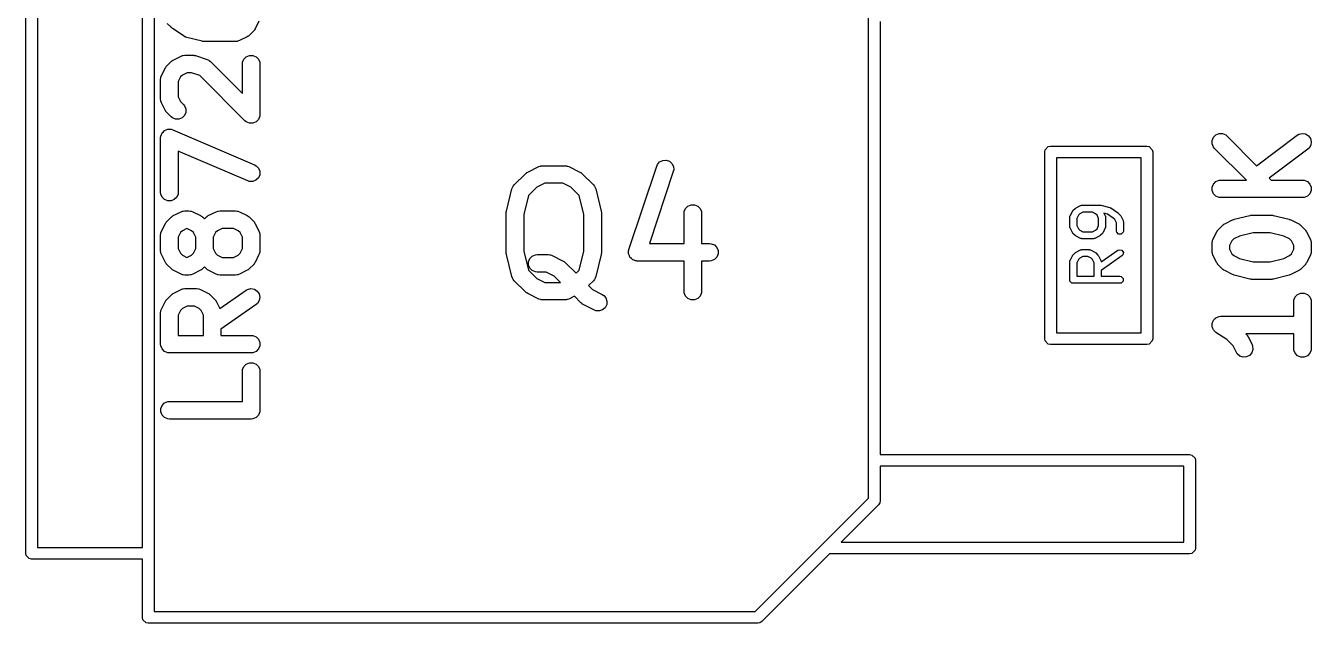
# Model space of a CAD drawing. Extents: x 0.5 to 3.33, y -7.81 to -5.91.
# Drawn here: x 1.0781 to 1.5117, y -7.19 to -6.9884 of the extents above; entities that cross this region are included whole.
import ezdxf

# ---------------------------------------------------------------- set-up
doc = ezdxf.new("R2010")
doc.units = 0
doc.header["$MEASUREMENT"] = 0
doc.layers.add('BLACK', color=7, linetype='CONTINUOUS')

msp = doc.modelspace()

# ---------------------------------------------------------------- linework, layer by layer
at = {"layer": 'BLACK', "linetype": 'CONTINUOUS'}
for p, q in [((1.12146, -6.93406), (1.12146, -7.18602)), ((1.3624, -7.14781), (1.3624, -6.93406)), ((1.07815, -7.16634), (1.07815, -6.95374)), ((1.08209, -6.95571), (1.08209, -7.16437)), ((1.11752, -7.16437), (1.11752, -6.95571)), ((1.12715, -6.98896), (1.12584, -6.98765)), ((1.15682, -6.98688), (1.1555, -6.98951)), ((1.36634, -6.98701), (1.36634, -7.13307)), ((1.12715, -6.98897), (1.12715, -6.98896)), ((1.12738, -6.98915), (1.12715, -6.98897)), ((1.12715, -6.98897), (1.12715, -6.98897)), ((1.1276, -6.98933), (1.12738, -6.98915)), ((1.13154, -6.99196), (1.1276, -6.98933)), ((1.1276, -6.98933), (1.1276, -6.98933)), ((1.1276, -6.98933), (1.1276, -6.98933)), ((1.13186, -6.99213), (1.13154, -6.99196)), ((1.13192, -6.99217), (1.13186, -6.99213)), ((1.13199, -6.9922), (1.13192, -6.99217)), ((1.13205, -6.99223), (1.13199, -6.9922)), ((1.13212, -6.99224), (1.13205, -6.99223)), ((1.13246, -6.99237), (1.13212, -6.99224)), ((1.13771, -6.99368), (1.13246, -6.99237)), ((1.15287, -6.99214), (1.15025, -6.99345)), ((1.15312, -6.99199), (1.15287, -6.99214)), ((1.15319, -6.99196), (1.15312, -6.99199)), ((1.15327, -6.99189), (1.15319, -6.99196)), ((1.15336, -6.99183), (1.15327, -6.99189)), ((1.15341, -6.99178), (1.15336, -6.99183)), ((1.15364, -6.99159), (1.15341, -6.99178)), ((1.15495, -6.99028), (1.15364, -6.99159)), ((1.15514, -6.99005), (1.15495, -6.99028)), ((1.15519, -6.99), (1.15514, -6.99005)), ((1.15525, -6.98991), (1.15519, -6.99)), ((1.15532, -6.98983), (1.15525, -6.98991)), ((1.15535, -6.98976), (1.15532, -6.98983)), ((1.1555, -6.98951), (1.15535, -6.98976)), ((1.13781, -6.99369), (1.13771, -6.99368)), ((1.13785, -6.99371), (1.13781, -6.99369)), ((1.13807, -6.99373), (1.13785, -6.99371)), ((1.13828, -6.99376), (1.13807, -6.99373)), ((1.13833, -6.99376), (1.13828, -6.99376)), ((1.13843, -6.99377), (1.13833, -6.99376)), ((1.14893, -6.99377), (1.13843, -6.99377)), ((1.1495, -6.99371), (1.14893, -6.99377)), ((1.1496, -6.99367), (1.1495, -6.99371)), ((1.14971, -6.99366), (1.1496, -6.99367)), ((1.15025, -6.99345), (1.14971, -6.99366)), ((1.12584, -7.00185), (1.12715, -7.00054)), ((1.12715, -7.00054), (1.12738, -7.00035)), ((1.12738, -7.00035), (1.12743, -7.00029)), ((1.12743, -7.00029), (1.12752, -7.00024)), ((1.12752, -7.00024), (1.1276, -7.00017)), ((1.1276, -7.00017), (1.12767, -7.00014)), ((1.12767, -7.00014), (1.12792, -6.99998)), ((1.12792, -6.99998), (1.13054, -6.99867)), ((1.13054, -6.99867), (1.13108, -6.99846)), ((1.13108, -6.99846), (1.13119, -6.99846)), ((1.13119, -6.99846), (1.13129, -6.99842)), ((1.13129, -6.99842), (1.13186, -6.99836)), ((1.13186, -6.99836), (1.13449, -6.99836)), ((1.13449, -6.99836), (1.13478, -6.99839)), ((1.13478, -6.99839), (1.13486, -6.99838)), ((1.13486, -6.99838), (1.13496, -6.99841)), ((1.13496, -6.99841), (1.13507, -6.99842)), ((1.13507, -6.99842), (1.13514, -6.99845)), ((1.13514, -6.99845), (1.13542, -6.99851)), ((1.13542, -6.99851), (1.13936, -6.99982)), ((1.13936, -6.99982), (1.13989, -7.00006)), ((1.13989, -7.00006), (1.13997, -7.00013)), ((1.13997, -7.00013), (1.14007, -7.00017)), ((1.14007, -7.00017), (1.14051, -7.00054)), ((1.14051, -7.00054), (1.15122, -7.01124)), ((1.15122, -7.00131), (1.15128, -7.00074)), ((1.15122, -7.01124), (1.15122, -7.00131)), ((1.15128, -7.00074), (1.15172, -6.99967)), ((1.15172, -6.99967), (1.15253, -6.99886)), ((1.15253, -6.99886), (1.1536, -6.99842)), ((1.1536, -6.99842), (1.15475, -6.99842)), ((1.15475, -6.99842), (1.15582, -6.99886)), ((1.15582, -6.99886), (1.15663, -6.99967)), ((1.15663, -6.99967), (1.15707, -7.00074)), ((1.15707, -7.00074), (1.15713, -7.00131)), ((1.15713, -7.00131), (1.15713, -7.01837)), ((1.12366, -7.00656), (1.12372, -7.00599)), ((1.12372, -7.00599), (1.12376, -7.00589)), ((1.12376, -7.00589), (1.12377, -7.00578)), ((1.12377, -7.00578), (1.12397, -7.00524)), ((1.12397, -7.00524), (1.12529, -7.00262)), ((1.12529, -7.00262), (1.12544, -7.00237)), ((1.12544, -7.00237), (1.12547, -7.0023)), ((1.12547, -7.0023), (1.12554, -7.00222)), ((1.12554, -7.00222), (1.1256, -7.00213)), ((1.1256, -7.00213), (1.12565, -7.00208)), ((1.12565, -7.00208), (1.12584, -7.00185)), ((1.13035, -7.00569), (1.12957, -7.00726)), ((1.13099, -7.00505), (1.13035, -7.00569)), ((1.13256, -7.00427), (1.13099, -7.00505)), ((1.13401, -7.00427), (1.13256, -7.00427)), ((1.13683, -7.00521), (1.13401, -7.00427)), ((1.15209, -7.02046), (1.13683, -7.00521)), ((1.12366, -7.01312), (1.12366, -7.00656)), ((1.12957, -7.00726), (1.12957, -7.01243)), ((1.12372, -7.0137), (1.12366, -7.01312)), ((1.12376, -7.0138), (1.12372, -7.0137)), ((1.12377, -7.0139), (1.12376, -7.0138)), ((1.12397, -7.01444), (1.12377, -7.0139)), ((1.12529, -7.01707), (1.12397, -7.01444)), ((1.12957, -7.01243), (1.13035, -7.014)), ((1.13035, -7.014), (1.13133, -7.01497)), ((1.12544, -7.01732), (1.12529, -7.01707)), ((1.12547, -7.01739), (1.12544, -7.01732)), ((1.12554, -7.01747), (1.12547, -7.01739)), ((1.1256, -7.01756), (1.12554, -7.01747)), ((1.12565, -7.01761), (1.1256, -7.01756)), ((1.12584, -7.01784), (1.12565, -7.01761)), ((1.12715, -7.01915), (1.12584, -7.01784)), ((1.1317, -7.0187), (1.13088, -7.01952)), ((1.13133, -7.01497), (1.1317, -7.01542)), ((1.1317, -7.01542), (1.13214, -7.01648)), ((1.13214, -7.01764), (1.1317, -7.0187)), ((1.13214, -7.01648), (1.13214, -7.01764)), ((1.15707, -7.01895), (1.15663, -7.02001)), ((1.15713, -7.01837), (1.15707, -7.01895)), ((1.12552, -7.02356), (1.12604, -7.02335)), ((1.12604, -7.02335), (1.12606, -7.02335)), ((1.12606, -7.02335), (1.12607, -7.02334)), ((1.12607, -7.02334), (1.12663, -7.02335)), ((1.12663, -7.02335), (1.12719, -7.02335)), ((1.1276, -7.01952), (1.12715, -7.01915)), ((1.12719, -7.02335), (1.12721, -7.02336)), ((1.12721, -7.02336), (1.12723, -7.02336)), ((1.12723, -7.02336), (1.12778, -7.02353)), ((1.12866, -7.01996), (1.1276, -7.01952)), ((1.12982, -7.01996), (1.12866, -7.01996)), ((1.13088, -7.01952), (1.12982, -7.01996)), ((1.15253, -7.02083), (1.15209, -7.02046)), ((1.1536, -7.02127), (1.15253, -7.02083)), ((1.15475, -7.02127), (1.1536, -7.02127)), ((1.15582, -7.02083), (1.15475, -7.02127)), ((1.15663, -7.02001), (1.15582, -7.02083)), ((1.12366, -7.02625), (1.12372, -7.02567)), ((1.12366, -7.04462), (1.12366, -7.02625)), ((1.12372, -7.02567), (1.12373, -7.02565)), ((1.12373, -7.02564), (1.12395, -7.02512)), ((1.12373, -7.02565), (1.12373, -7.02564)), ((1.12395, -7.02512), (1.12416, -7.02461)), ((1.12416, -7.02461), (1.12417, -7.02459)), ((1.12417, -7.02459), (1.12418, -7.02458)), ((1.12418, -7.02458), (1.12458, -7.02419)), ((1.12458, -7.02419), (1.12498, -7.02379)), ((1.12498, -7.02379), (1.12499, -7.02378)), ((1.12499, -7.02378), (1.12501, -7.02377)), ((1.12501, -7.02377), (1.12552, -7.02356)), ((1.12778, -7.02353), (1.15534, -7.03534)), ((1.47829, -7.02713), (1.47873, -7.02606)), ((1.47829, -7.02828), (1.47829, -7.02713)), ((1.47873, -7.02606), (1.47954, -7.02525)), ((1.47954, -7.02525), (1.48061, -7.02481)), ((1.48061, -7.02481), (1.48176, -7.02481)), ((1.48176, -7.02481), (1.48282, -7.02525)), ((1.48282, -7.02525), (1.48327, -7.02562)), ((1.48327, -7.02562), (1.49327, -7.03562)), ((1.49327, -7.03562), (1.50697, -7.02534)), ((1.50697, -7.02534), (1.50746, -7.02504)), ((1.50746, -7.02504), (1.50858, -7.02475)), ((1.50858, -7.02475), (1.50972, -7.02492)), ((1.50972, -7.02492), (1.51071, -7.0255)), ((1.51071, -7.0255), (1.5114, -7.02643)), ((1.5114, -7.02643), (1.51169, -7.02754)), ((1.51169, -7.02754), (1.51153, -7.02868)), ((1.15301, -7.04077), (1.12957, -7.03072)), ((1.12957, -7.03072), (1.12957, -7.04462)), ((1.42179, -7.03098), (1.42194, -7.03023)), ((1.42179, -7.09398), (1.42179, -7.03098)), ((1.42194, -7.03023), (1.42301, -7.02917)), ((1.42301, -7.02917), (1.42376, -7.02902)), ((1.42376, -7.02902), (1.45624, -7.02902)), ((1.45624, -7.02902), (1.45699, -7.02917)), ((1.45699, -7.02917), (1.45806, -7.03023)), ((1.45806, -7.03023), (1.45821, -7.03098)), ((1.45821, -7.03098), (1.45821, -7.09398)), ((1.47873, -7.02934), (1.47829, -7.02828)), ((1.47909, -7.02979), (1.47873, -7.02934)), ((1.4898, -7.0405), (1.47909, -7.02979)), ((1.51051, -7.03007), (1.49749, -7.03983)), ((1.51094, -7.02967), (1.51051, -7.03007)), ((1.51153, -7.02868), (1.51094, -7.02967)), ((1.15534, -7.03534), (1.15584, -7.03562)), ((1.15584, -7.03562), (1.15665, -7.03645)), ((1.24743, -7.03781), (1.25118, -7.03593)), ((1.25118, -7.03593), (1.25172, -7.03573)), ((1.25172, -7.03573), (1.25183, -7.03572)), ((1.25183, -7.03572), (1.25193, -7.03568)), ((1.25193, -7.03568), (1.2525, -7.03562)), ((1.2525, -7.03562), (1.26, -7.03562)), ((1.26, -7.03562), (1.26058, -7.03568)), ((1.26058, -7.03568), (1.26068, -7.03572)), ((1.26068, -7.03572), (1.26078, -7.03573)), ((1.26078, -7.03573), (1.26132, -7.03593)), ((1.26132, -7.03593), (1.26507, -7.03781)), ((1.28157, -7.06389), (1.29095, -7.03577)), ((1.29095, -7.03577), (1.29118, -7.03524)), ((1.29118, -7.03524), (1.29194, -7.03437)), ((1.29194, -7.03437), (1.29297, -7.03385)), ((1.29297, -7.03385), (1.29412, -7.03377)), ((1.29412, -7.03377), (1.29521, -7.03414)), ((1.29521, -7.03414), (1.29608, -7.03489)), ((1.29608, -7.03489), (1.2966, -7.03592)), ((1.2966, -7.03592), (1.29668, -7.03707)), ((1.42573, -7.03295), (1.42573, -7.09201)), ((1.45427, -7.03295), (1.42573, -7.03295)), ((1.45427, -7.09201), (1.45427, -7.03295)), ((1.15578, -7.04053), (1.15472, -7.04096)), ((1.15661, -7.03973), (1.15578, -7.04053)), ((1.15706, -7.03867), (1.15661, -7.03973)), ((1.15665, -7.03645), (1.15708, -7.03752)), ((1.15708, -7.03752), (1.15706, -7.03867)), ((1.24292, -7.04211), (1.24667, -7.03836)), ((1.24667, -7.03836), (1.24689, -7.03818)), ((1.24689, -7.03818), (1.24694, -7.03812)), ((1.24694, -7.03812), (1.24703, -7.03806)), ((1.24703, -7.03806), (1.24711, -7.038)), ((1.24711, -7.038), (1.24718, -7.03797)), ((1.24718, -7.03797), (1.24743, -7.03781)), ((1.26507, -7.03781), (1.26532, -7.03797)), ((1.26532, -7.03797), (1.26539, -7.038)), ((1.26539, -7.038), (1.26547, -7.03806)), ((1.26547, -7.03806), (1.26556, -7.03812)), ((1.26556, -7.03812), (1.26561, -7.03818)), ((1.26561, -7.03818), (1.26584, -7.03836)), ((1.26584, -7.03836), (1.26959, -7.04211)), ((1.29655, -7.03763), (1.28847, -7.06187)), ((1.29668, -7.03707), (1.29655, -7.03763)), ((1.47954, -7.041), (1.48061, -7.04056)), ((1.48061, -7.04056), (1.48118, -7.0405)), ((1.48118, -7.0405), (1.4898, -7.0405)), ((1.49749, -7.03983), (1.49815, -7.0405)), ((1.49815, -7.0405), (1.50874, -7.0405)), ((1.50874, -7.0405), (1.50932, -7.04056)), ((1.50932, -7.04056), (1.51038, -7.041)), ((1.12372, -7.0452), (1.12366, -7.04462)), ((1.12957, -7.04462), (1.12951, -7.0452)), ((1.15356, -7.04095), (1.15301, -7.04077)), ((1.15472, -7.04096), (1.15356, -7.04095)), ((1.24026, -7.05098), (1.24214, -7.04348)), ((1.24214, -7.04348), (1.24233, -7.04294)), ((1.24233, -7.04294), (1.24246, -7.04276)), ((1.24246, -7.04276), (1.24255, -7.04256)), ((1.24255, -7.04256), (1.24292, -7.04211)), ((1.2505, -7.04288), (1.24767, -7.04571)), ((1.2532, -7.04153), (1.2505, -7.04288)), ((1.2593, -7.04153), (1.2532, -7.04153)), ((1.262, -7.04288), (1.2593, -7.04153)), ((1.26483, -7.04571), (1.262, -7.04288)), ((1.26959, -7.04211), (1.26996, -7.04256)), ((1.26996, -7.04256), (1.27004, -7.04276)), ((1.27004, -7.04276), (1.27017, -7.04294)), ((1.27017, -7.04294), (1.27037, -7.04348)), ((1.27037, -7.04348), (1.27224, -7.05098)), ((1.47829, -7.04288), (1.47873, -7.04181)), ((1.47829, -7.04403), (1.47829, -7.04288)), ((1.47873, -7.04509), (1.47829, -7.04403)), ((1.47873, -7.04181), (1.47954, -7.041)), ((1.47954, -7.04591), (1.47873, -7.04509)), ((1.51038, -7.041), (1.5112, -7.04181)), ((1.5112, -7.04509), (1.51038, -7.04591)), ((1.5112, -7.04181), (1.51164, -7.04288)), ((1.51164, -7.04403), (1.5112, -7.04509)), ((1.51164, -7.04288), (1.51164, -7.04403)), ((1.12416, -7.04626), (1.12372, -7.0452)), ((1.12498, -7.04707), (1.12416, -7.04626)), ((1.12604, -7.04752), (1.12498, -7.04707)), ((1.12719, -7.04752), (1.12604, -7.04752)), ((1.12826, -7.04707), (1.12719, -7.04752)), ((1.12907, -7.04626), (1.12826, -7.04707)), ((1.12951, -7.0452), (1.12907, -7.04626)), ((1.24767, -7.04571), (1.24608, -7.05206)), ((1.26642, -7.05206), (1.26483, -7.04571)), ((1.30067, -7.05006), (1.30148, -7.04924)), ((1.30148, -7.04924), (1.30255, -7.0488)), ((1.30255, -7.0488), (1.3037, -7.0488)), ((1.3037, -7.0488), (1.30476, -7.04924)), ((1.30476, -7.04924), (1.30558, -7.05006)), ((1.43239, -7.0498), (1.43389, -7.04905)), ((1.43389, -7.04905), (1.43394, -7.04903)), ((1.43394, -7.04903), (1.43396, -7.04902)), ((1.43396, -7.04902), (1.43415, -7.04898)), ((1.43415, -7.04898), (1.43433, -7.04893)), ((1.43433, -7.04893), (1.43436, -7.04894)), ((1.43436, -7.04894), (1.43441, -7.04893)), ((1.43441, -7.04893), (1.44041, -7.04893)), ((1.44041, -7.04893), (1.44056, -7.04895)), ((1.44056, -7.04895), (1.4407, -7.04896)), ((1.4407, -7.04896), (1.4437, -7.04971)), ((1.48061, -7.04635), (1.47954, -7.04591)), ((1.48118, -7.0464), (1.48061, -7.04635)), ((1.50874, -7.0464), (1.48118, -7.0464)), ((1.50932, -7.04635), (1.50874, -7.0464)), ((1.51038, -7.04591), (1.50932, -7.04635)), ((1.12584, -7.05434), (1.12715, -7.05303)), ((1.12715, -7.05303), (1.12738, -7.05284)), ((1.12738, -7.05284), (1.12743, -7.05279)), ((1.12743, -7.05279), (1.12752, -7.05273)), ((1.12752, -7.05273), (1.1276, -7.05266)), ((1.1276, -7.05266), (1.12767, -7.05263)), ((1.12767, -7.05263), (1.12792, -7.05248)), ((1.12792, -7.05248), (1.13054, -7.05116)), ((1.13054, -7.05116), (1.13108, -7.05096)), ((1.13108, -7.05096), (1.13119, -7.05095)), ((1.13119, -7.05095), (1.13129, -7.05091)), ((1.13129, -7.05091), (1.13186, -7.05085)), ((1.13186, -7.05085), (1.13318, -7.05085)), ((1.13318, -7.05085), (1.13375, -7.05091)), ((1.13375, -7.05091), (1.13385, -7.05095)), ((1.13385, -7.05095), (1.13396, -7.05096)), ((1.13396, -7.05096), (1.1345, -7.05116)), ((1.1345, -7.05116), (1.13712, -7.05248)), ((1.13712, -7.05248), (1.13737, -7.05263)), ((1.13737, -7.05263), (1.13744, -7.05266)), ((1.13744, -7.05266), (1.13752, -7.05273)), ((1.13752, -7.05273), (1.13761, -7.05279)), ((1.13761, -7.05279), (1.13766, -7.05284)), ((1.13766, -7.05284), (1.13789, -7.05303)), ((1.13789, -7.05303), (1.13843, -7.05357)), ((1.13843, -7.05357), (1.13896, -7.05303)), ((1.13896, -7.05303), (1.13919, -7.05284)), ((1.13919, -7.05284), (1.13924, -7.05279)), ((1.13924, -7.05279), (1.13933, -7.05273)), ((1.13933, -7.05273), (1.13941, -7.05266)), ((1.13941, -7.05266), (1.13948, -7.05263)), ((1.13948, -7.05263), (1.13973, -7.05248)), ((1.13973, -7.05248), (1.14236, -7.05116)), ((1.14236, -7.05116), (1.1429, -7.05096)), ((1.1429, -7.05096), (1.143, -7.05095)), ((1.143, -7.05095), (1.1431, -7.05091)), ((1.1431, -7.05091), (1.14368, -7.05085)), ((1.14368, -7.05085), (1.14893, -7.05085)), ((1.14893, -7.05085), (1.1495, -7.05091)), ((1.1495, -7.05091), (1.1496, -7.05095)), ((1.1496, -7.05095), (1.14971, -7.05096)), ((1.14971, -7.05096), (1.15025, -7.05116)), ((1.15025, -7.05116), (1.15287, -7.05248)), ((1.15287, -7.05248), (1.15312, -7.05263)), ((1.15312, -7.05263), (1.15319, -7.05266)), ((1.15319, -7.05266), (1.15327, -7.05273)), ((1.15327, -7.05273), (1.15336, -7.05279)), ((1.15336, -7.05279), (1.15341, -7.05284)), ((1.15341, -7.05284), (1.15364, -7.05303)), ((1.15364, -7.05303), (1.15495, -7.05434)), ((1.24018, -7.05156), (1.24021, -7.05134)), ((1.24019, -7.0516), (1.24018, -7.05156)), ((1.24018, -7.0517), (1.24019, -7.0516)), ((1.24018, -7.06482), (1.24018, -7.0517)), ((1.24021, -7.05134), (1.24023, -7.05112)), ((1.24023, -7.05112), (1.24025, -7.05108)), ((1.24025, -7.05108), (1.24026, -7.05098)), ((1.24608, -7.05206), (1.24608, -7.06446)), ((1.26642, -7.06446), (1.26642, -7.05206)), ((1.27224, -7.05098), (1.27226, -7.05108)), ((1.27226, -7.05108), (1.27227, -7.05112)), ((1.27227, -7.05112), (1.27229, -7.05134)), ((1.27229, -7.05134), (1.27232, -7.05156)), ((1.27232, -7.05156), (1.27232, -7.0516)), ((1.27232, -7.0516), (1.27233, -7.0517)), ((1.27233, -7.0517), (1.27233, -7.06482)), ((1.30017, -7.0517), (1.30023, -7.05112)), ((1.30017, -7.06187), (1.30017, -7.0517)), ((1.30023, -7.05112), (1.30067, -7.05006)), ((1.30558, -7.05006), (1.30602, -7.05112)), ((1.30602, -7.05112), (1.30607, -7.0517)), ((1.30607, -7.0517), (1.30607, -7.06187)), ((1.43023, -7.05311), (1.43024, -7.05305)), ((1.43023, -7.05611), (1.43023, -7.05311)), ((1.43024, -7.05302), (1.43029, -7.05284)), ((1.43024, -7.05305), (1.43024, -7.05302)), ((1.43029, -7.05284), (1.43032, -7.05265)), ((1.43032, -7.05265), (1.43034, -7.05264)), ((1.43034, -7.05264), (1.43036, -7.05258)), ((1.43036, -7.05258), (1.43111, -7.05108)), ((1.43111, -7.05108), (1.43122, -7.05093)), ((1.43122, -7.05093), (1.43133, -7.05077)), ((1.43133, -7.05077), (1.43208, -7.05002)), ((1.43208, -7.05002), (1.43224, -7.04992)), ((1.43224, -7.04992), (1.43239, -7.0498)), ((1.43314, -7.05231), (1.4326, -7.05339)), ((1.4326, -7.05339), (1.4326, -7.05583)), ((1.43361, -7.05183), (1.43314, -7.05231)), ((1.43469, -7.05129), (1.43361, -7.05183)), ((1.43788, -7.05129), (1.43469, -7.05129)), ((1.43896, -7.05183), (1.43788, -7.05129)), ((1.43944, -7.05231), (1.43896, -7.05183)), ((1.43998, -7.05339), (1.43944, -7.05231)), ((1.43998, -7.05583), (1.43998, -7.05339)), ((1.44293, -7.05195), (1.44176, -7.05166)), ((1.44176, -7.05166), (1.44222, -7.05258)), ((1.44222, -7.05258), (1.44224, -7.05264)), ((1.44224, -7.05264), (1.44225, -7.05265)), ((1.44225, -7.05265), (1.44229, -7.05284)), ((1.44229, -7.05284), (1.44234, -7.05302)), ((1.44234, -7.05302), (1.44233, -7.05305)), ((1.44233, -7.05305), (1.44234, -7.05311)), ((1.44234, -7.05311), (1.44234, -7.05611)), ((1.44491, -7.05327), (1.44293, -7.05195)), ((1.4437, -7.04971), (1.44388, -7.0498)), ((1.44388, -7.0498), (1.44407, -7.04987)), ((1.44407, -7.04987), (1.44632, -7.05137)), ((1.44544, -7.05381), (1.44491, -7.05327)), ((1.44632, -7.05137), (1.4464, -7.05146)), ((1.4464, -7.05146), (1.4465, -7.05152)), ((1.4465, -7.05152), (1.44725, -7.05227)), ((1.44725, -7.05227), (1.44735, -7.05243)), ((1.44735, -7.05243), (1.44747, -7.05258)), ((1.44747, -7.05258), (1.44822, -7.05408)), ((1.48541, -7.05382), (1.48565, -7.05373)), ((1.48565, -7.05373), (1.48567, -7.05373)), ((1.48567, -7.05373), (1.48572, -7.05371)), ((1.48572, -7.05371), (1.49096, -7.0524)), ((1.49096, -7.0524), (1.49106, -7.05238)), ((1.49106, -7.05238), (1.49111, -7.05237)), ((1.49111, -7.05237), (1.49132, -7.05235)), ((1.49132, -7.05235), (1.49154, -7.05231)), ((1.49154, -7.05231), (1.49158, -7.05232)), ((1.49158, -7.05232), (1.49168, -7.05231)), ((1.49168, -7.05231), (1.49824, -7.05231)), ((1.49824, -7.05231), (1.49834, -7.05232)), ((1.49834, -7.05232), (1.49839, -7.05231)), ((1.49839, -7.05231), (1.4986, -7.05235)), ((1.4986, -7.05235), (1.49882, -7.05237)), ((1.49882, -7.05237), (1.49886, -7.05238)), ((1.49886, -7.05238), (1.49896, -7.0524)), ((1.49896, -7.0524), (1.50421, -7.05371)), ((1.50421, -7.05371), (1.50425, -7.05373)), ((1.50425, -7.05373), (1.50427, -7.05373)), ((1.50427, -7.05373), (1.50451, -7.05382)), ((1.12377, -7.05828), (1.12397, -7.05773)), ((1.12397, -7.05773), (1.12529, -7.05511)), ((1.12529, -7.05511), (1.12544, -7.05486)), ((1.12544, -7.05486), (1.12547, -7.05479)), ((1.12547, -7.05479), (1.12554, -7.05471)), ((1.12554, -7.05471), (1.1256, -7.05462)), ((1.1256, -7.05462), (1.12565, -7.05457)), ((1.12565, -7.05457), (1.12584, -7.05434)), ((1.13099, -7.05754), (1.13035, -7.05818)), ((1.13252, -7.05678), (1.13099, -7.05754)), ((1.13405, -7.05754), (1.13252, -7.05678)), ((1.13469, -7.05818), (1.13405, -7.05754)), ((1.1428, -7.05754), (1.14217, -7.05818)), ((1.14437, -7.05676), (1.1428, -7.05754)), ((1.14823, -7.05676), (1.14437, -7.05676)), ((1.1498, -7.05754), (1.14823, -7.05676)), ((1.15044, -7.05818), (1.1498, -7.05754)), ((1.15495, -7.05434), (1.15514, -7.05457)), ((1.15514, -7.05457), (1.15519, -7.05462)), ((1.15519, -7.05462), (1.15525, -7.05471)), ((1.15525, -7.05471), (1.15532, -7.05479)), ((1.15532, -7.05479), (1.15535, -7.05486)), ((1.15535, -7.05486), (1.1555, -7.05511)), ((1.1555, -7.05511), (1.15682, -7.05773)), ((1.15682, -7.05773), (1.15702, -7.05828)), ((1.43024, -7.05616), (1.43023, -7.05611)), ((1.43024, -7.05619), (1.43024, -7.05616)), ((1.43029, -7.05637), (1.43024, -7.05619)), ((1.43032, -7.05656), (1.43029, -7.05637)), ((1.43034, -7.05658), (1.43032, -7.05656)), ((1.43036, -7.05663), (1.43034, -7.05658)), ((1.43111, -7.05813), (1.43036, -7.05663)), ((1.4326, -7.05583), (1.43314, -7.05691)), ((1.43314, -7.05691), (1.43361, -7.05739)), ((1.43361, -7.05739), (1.43469, -7.05792)), ((1.43469, -7.05792), (1.43788, -7.05792)), ((1.43788, -7.05792), (1.43896, -7.05739)), ((1.43896, -7.05739), (1.43944, -7.05691)), ((1.43944, -7.05691), (1.43998, -7.05583)), ((1.44222, -7.05663), (1.44147, -7.05813)), ((1.44224, -7.05658), (1.44222, -7.05663)), ((1.44225, -7.05656), (1.44224, -7.05658)), ((1.44229, -7.05637), (1.44225, -7.05656)), ((1.44234, -7.05619), (1.44229, -7.05637)), ((1.44234, -7.05611), (1.44233, -7.05616)), ((1.44233, -7.05616), (1.44234, -7.05619)), ((1.44598, -7.05489), (1.44544, -7.05381)), ((1.44598, -7.05761), (1.44598, -7.05489)), ((1.44607, -7.05806), (1.44598, -7.05761)), ((1.44671, -7.0587), (1.44607, -7.05806)), ((1.44825, -7.05806), (1.44761, -7.0587)), ((1.44822, -7.05408), (1.44823, -7.05414)), ((1.44823, -7.05414), (1.44825, -7.05415)), ((1.44825, -7.05415), (1.44829, -7.05434)), ((1.44834, -7.05761), (1.44825, -7.05806)), ((1.44829, -7.05434), (1.44834, -7.05452)), ((1.44834, -7.05452), (1.44833, -7.05455)), ((1.44833, -7.05455), (1.44834, -7.05461)), ((1.44834, -7.05461), (1.44834, -7.05761)), ((1.47854, -7.0605), (1.47985, -7.05788)), ((1.47985, -7.05788), (1.48001, -7.05763)), ((1.48001, -7.05763), (1.48004, -7.05756)), ((1.48004, -7.05756), (1.48011, -7.05748)), ((1.48011, -7.05748), (1.48016, -7.05739)), ((1.48016, -7.05739), (1.48022, -7.05734)), ((1.48022, -7.05734), (1.48041, -7.05711)), ((1.48041, -7.05711), (1.48172, -7.0558)), ((1.48172, -7.0558), (1.48195, -7.05561)), ((1.48195, -7.05561), (1.482, -7.05555)), ((1.482, -7.05555), (1.48209, -7.0555)), ((1.48209, -7.0555), (1.48217, -7.05543)), ((1.48217, -7.05543), (1.48224, -7.0554)), ((1.48224, -7.0554), (1.48249, -7.05525)), ((1.48249, -7.05525), (1.48511, -7.05393)), ((1.48511, -7.05393), (1.48515, -7.05392)), ((1.48515, -7.05392), (1.48517, -7.0539)), ((1.48517, -7.0539), (1.48541, -7.05382)), ((1.50451, -7.05382), (1.50475, -7.0539)), ((1.50475, -7.0539), (1.50477, -7.05392)), ((1.50477, -7.05392), (1.50481, -7.05393)), ((1.50481, -7.05393), (1.50744, -7.05525)), ((1.50744, -7.05525), (1.50769, -7.0554)), ((1.50769, -7.0554), (1.50776, -7.05543)), ((1.50776, -7.05543), (1.50784, -7.0555)), ((1.50784, -7.0555), (1.50793, -7.05555)), ((1.50793, -7.05555), (1.50798, -7.05561)), ((1.50798, -7.05561), (1.5082, -7.0558)), ((1.5082, -7.0558), (1.50952, -7.05711)), ((1.50952, -7.05711), (1.5097, -7.05734)), ((1.5097, -7.05734), (1.50976, -7.05739)), ((1.50976, -7.05739), (1.50982, -7.05748)), ((1.50982, -7.05748), (1.50988, -7.05756)), ((1.50988, -7.05756), (1.50991, -7.05763)), ((1.50991, -7.05763), (1.51007, -7.05788)), ((1.51007, -7.05788), (1.51138, -7.0605)), ((1.12366, -7.05906), (1.12372, -7.05848)), ((1.12366, -7.0643), (1.12366, -7.05906)), ((1.12372, -7.05848), (1.12376, -7.05838)), ((1.12376, -7.05838), (1.12377, -7.05828)), ((1.13035, -7.05818), (1.12957, -7.05975)), ((1.12957, -7.05975), (1.12957, -7.06361)), ((1.13547, -7.05975), (1.13469, -7.05818)), ((1.13547, -7.06361), (1.13547, -7.05975)), ((1.14217, -7.05818), (1.14138, -7.05975)), ((1.14138, -7.05975), (1.14138, -7.06361)), ((1.15122, -7.05975), (1.15044, -7.05818)), ((1.15122, -7.06361), (1.15122, -7.05975)), ((1.15702, -7.05828), (1.15703, -7.05838)), ((1.15703, -7.05838), (1.15707, -7.05848)), ((1.15707, -7.05848), (1.15713, -7.05906)), ((1.15713, -7.05906), (1.15713, -7.0643)), ((1.28847, -7.06187), (1.30017, -7.06187)), ((1.30607, -7.06187), (1.30875, -7.06187)), ((1.30875, -7.06187), (1.30932, -7.06193)), ((1.30932, -7.06193), (1.31039, -7.06237)), ((1.31039, -7.06237), (1.3112, -7.06318)), ((1.43122, -7.05828), (1.43111, -7.05813)), ((1.43133, -7.05844), (1.43122, -7.05828)), ((1.43208, -7.05919), (1.43133, -7.05844)), ((1.43224, -7.0593), (1.43208, -7.05919)), ((1.43239, -7.05941), (1.43224, -7.0593)), ((1.43389, -7.06016), (1.43239, -7.05941)), ((1.43394, -7.06018), (1.43389, -7.06016)), ((1.43396, -7.0602), (1.43394, -7.06018)), ((1.43415, -7.06023), (1.43396, -7.0602)), ((1.43433, -7.06028), (1.43415, -7.06023)), ((1.43436, -7.06028), (1.43433, -7.06028)), ((1.43441, -7.06029), (1.43436, -7.06028)), ((1.43816, -7.06029), (1.43441, -7.06029)), ((1.43822, -7.06028), (1.43816, -7.06029)), ((1.43825, -7.06028), (1.43822, -7.06028)), ((1.43843, -7.06023), (1.43825, -7.06028)), ((1.43862, -7.0602), (1.43843, -7.06023)), ((1.43863, -7.06018), (1.43862, -7.0602)), ((1.43869, -7.06016), (1.43863, -7.06018)), ((1.44019, -7.05941), (1.43869, -7.06016)), ((1.44034, -7.0593), (1.44019, -7.05941)), ((1.4405, -7.05919), (1.44034, -7.0593)), ((1.44125, -7.05844), (1.4405, -7.05919)), ((1.44135, -7.05828), (1.44125, -7.05844)), ((1.44147, -7.05813), (1.44135, -7.05828)), ((1.44761, -7.0587), (1.44671, -7.0587)), ((1.47823, -7.06182), (1.47829, -7.06125)), ((1.47823, -7.06445), (1.47823, -7.06182)), ((1.47829, -7.06125), (1.47833, -7.06115)), ((1.47833, -7.06104), (1.47854, -7.0605)), ((1.47833, -7.06115), (1.47833, -7.06104)), ((1.48492, -7.06095), (1.48414, -7.06252)), ((1.48556, -7.06031), (1.48492, -7.06095)), ((1.48746, -7.05936), (1.48556, -7.06031)), ((1.49204, -7.05822), (1.48746, -7.05936)), ((1.49788, -7.05822), (1.49204, -7.05822)), ((1.50246, -7.05936), (1.49788, -7.05822)), ((1.50437, -7.06031), (1.50246, -7.05936)), ((1.505, -7.06095), (1.50437, -7.06031)), ((1.50579, -7.06252), (1.505, -7.06095)), ((1.51138, -7.0605), (1.51159, -7.06104)), ((1.51159, -7.06104), (1.5116, -7.06115)), ((1.5116, -7.06115), (1.51164, -7.06125)), ((1.51164, -7.06125), (1.51169, -7.06182)), ((1.51169, -7.06182), (1.51169, -7.06445)), ((1.12372, -7.06488), (1.12366, -7.0643)), ((1.12376, -7.06498), (1.12372, -7.06488)), ((1.12377, -7.06508), (1.12376, -7.06498)), ((1.12397, -7.06562), (1.12377, -7.06508)), ((1.12529, -7.06825), (1.12397, -7.06562)), ((1.12957, -7.06361), (1.13035, -7.06518)), ((1.13035, -7.06518), (1.13099, -7.06581)), ((1.13099, -7.06581), (1.13252, -7.06658)), ((1.13252, -7.06658), (1.13405, -7.06581)), ((1.13405, -7.06581), (1.13469, -7.06518)), ((1.13469, -7.06518), (1.13547, -7.06361)), ((1.14138, -7.06361), (1.14217, -7.06518)), ((1.14217, -7.06518), (1.1428, -7.06581)), ((1.1428, -7.06581), (1.14437, -7.0666)), ((1.14437, -7.0666), (1.14823, -7.0666)), ((1.14823, -7.0666), (1.1498, -7.06581)), ((1.1498, -7.06581), (1.15044, -7.06518)), ((1.15044, -7.06518), (1.15122, -7.06361)), ((1.15682, -7.06562), (1.1555, -7.06825)), ((1.15702, -7.06508), (1.15682, -7.06562)), ((1.15703, -7.06498), (1.15702, -7.06508)), ((1.15707, -7.06488), (1.15703, -7.06498)), ((1.15713, -7.0643), (1.15707, -7.06488)), ((1.24019, -7.06492), (1.24018, -7.06482)), ((1.24018, -7.06497), (1.24019, -7.06492)), ((1.24021, -7.06518), (1.24018, -7.06497)), ((1.24023, -7.0654), (1.24021, -7.06518)), ((1.24025, -7.06544), (1.24023, -7.0654)), ((1.24026, -7.06554), (1.24025, -7.06544)), ((1.24214, -7.07304), (1.24026, -7.06554)), ((1.24608, -7.06446), (1.24767, -7.07081)), ((1.24817, -7.06693), (1.24899, -7.06612)), ((1.24899, -7.06612), (1.25005, -7.06568)), ((1.25005, -7.06568), (1.25063, -7.06562)), ((1.25063, -7.06562), (1.25438, -7.06562)), ((1.25438, -7.06562), (1.25495, -7.06568)), ((1.25495, -7.06568), (1.25505, -7.06572)), ((1.25505, -7.06572), (1.25516, -7.06572)), ((1.25516, -7.06572), (1.2557, -7.06593)), ((1.2557, -7.06593), (1.25945, -7.06781)), ((1.26483, -7.07081), (1.26642, -7.06446)), ((1.27224, -7.06554), (1.27037, -7.07304)), ((1.27226, -7.06544), (1.27224, -7.06554)), ((1.27227, -7.0654), (1.27226, -7.06544)), ((1.27229, -7.06518), (1.27227, -7.0654)), ((1.27232, -7.06497), (1.27229, -7.06518)), ((1.27233, -7.06482), (1.27232, -7.06492)), ((1.27232, -7.06492), (1.27232, -7.06497)), ((1.28144, -7.06445), (1.28148, -7.06431)), ((1.28148, -7.06492), (1.28144, -7.06445)), ((1.28148, -7.06425), (1.28151, -7.06417)), ((1.28148, -7.06431), (1.28148, -7.06425)), ((1.28148, -7.0654), (1.28148, -7.06492)), ((1.28152, -7.0655), (1.28148, -7.0654)), ((1.28151, -7.06417), (1.28157, -7.06389)), ((1.28153, -7.0656), (1.28152, -7.0655)), ((1.28174, -7.06603), (1.28153, -7.0656)), ((1.28192, -7.06646), (1.28174, -7.06603)), ((1.28199, -7.06654), (1.28192, -7.06646)), ((1.28204, -7.06663), (1.28199, -7.06654)), ((1.2824, -7.06694), (1.28204, -7.06663)), ((1.3112, -7.06646), (1.31039, -7.06728)), ((1.3112, -7.06318), (1.31164, -7.06425)), ((1.31164, -7.0654), (1.3112, -7.06646)), ((1.31164, -7.06425), (1.31164, -7.0654)), ((1.43036, -7.06758), (1.43111, -7.06608)), ((1.43111, -7.06608), (1.43122, -7.06593)), ((1.43122, -7.06593), (1.43133, -7.06577)), ((1.43133, -7.06577), (1.43208, -7.06502)), ((1.43208, -7.06502), (1.43224, -7.06491)), ((1.43224, -7.06491), (1.43239, -7.0648)), ((1.43239, -7.0648), (1.43389, -7.06405)), ((1.43469, -7.06629), (1.43361, -7.06683)), ((1.43389, -7.06405), (1.43394, -7.06403)), ((1.43394, -7.06403), (1.43396, -7.06401)), ((1.43396, -7.06401), (1.43415, -7.06398)), ((1.43415, -7.06398), (1.43433, -7.06393)), ((1.43433, -7.06393), (1.43436, -7.06394)), ((1.43436, -7.06394), (1.43441, -7.06392)), ((1.43441, -7.06392), (1.43666, -7.06392)), ((1.43638, -7.06629), (1.43469, -7.06629)), ((1.43746, -7.06683), (1.43638, -7.06629)), ((1.43666, -7.06392), (1.43672, -7.06394)), ((1.43672, -7.06394), (1.43675, -7.06393)), ((1.43675, -7.06393), (1.43693, -7.06398)), ((1.43693, -7.06398), (1.43712, -7.06401)), ((1.43712, -7.06401), (1.43713, -7.06403)), ((1.43713, -7.06403), (1.43719, -7.06405)), ((1.43719, -7.06405), (1.43869, -7.0648)), ((1.43869, -7.0648), (1.43884, -7.06491)), ((1.43884, -7.06491), (1.439, -7.06502)), ((1.439, -7.06502), (1.43975, -7.06577)), ((1.43975, -7.06577), (1.43985, -7.06593)), ((1.43985, -7.06593), (1.43997, -7.06608)), ((1.43997, -7.06608), (1.44072, -7.06758)), ((1.44084, -7.06809), (1.44649, -7.06414)), ((1.44784, -7.06607), (1.44084, -7.07097)), ((1.44649, -7.06414), (1.44691, -7.06395)), ((1.44691, -7.06395), (1.4478, -7.06411)), ((1.4478, -7.06411), (1.44832, -7.06485)), ((1.44816, -7.06574), (1.44784, -7.06607)), ((1.44832, -7.06485), (1.44816, -7.06574)), ((1.47829, -7.06502), (1.47823, -7.06445)), ((1.47833, -7.06512), (1.47829, -7.06502)), ((1.47833, -7.06523), (1.47833, -7.06512)), ((1.47854, -7.06577), (1.47833, -7.06523)), ((1.47985, -7.06839), (1.47854, -7.06577)), ((1.48414, -7.06252), (1.48414, -7.06375)), ((1.48414, -7.06375), (1.48492, -7.06532)), ((1.48492, -7.06532), (1.48556, -7.06596)), ((1.48556, -7.06596), (1.48746, -7.06691)), ((1.50246, -7.06691), (1.50437, -7.06596)), ((1.50437, -7.06596), (1.505, -7.06532)), ((1.505, -7.06532), (1.50579, -7.06375)), ((1.50579, -7.06375), (1.50579, -7.06252)), ((1.51138, -7.06577), (1.51007, -7.06839)), ((1.51159, -7.06523), (1.51138, -7.06577)), ((1.5116, -7.06512), (1.51159, -7.06523)), ((1.51164, -7.06502), (1.5116, -7.06512)), ((1.51169, -7.06445), (1.51164, -7.06502)), ((1.12544, -7.0685), (1.12529, -7.06825)), ((1.12547, -7.06857), (1.12544, -7.0685)), ((1.12554, -7.06865), (1.12547, -7.06857)), ((1.1256, -7.06874), (1.12554, -7.06865)), ((1.12565, -7.06879), (1.1256, -7.06874)), ((1.12584, -7.06902), (1.12565, -7.06879)), ((1.12715, -7.07033), (1.12584, -7.06902)), ((1.12738, -7.07052), (1.12715, -7.07033)), ((1.12743, -7.07057), (1.12738, -7.07052)), ((1.12752, -7.07063), (1.12743, -7.07057)), ((1.1276, -7.0707), (1.12752, -7.07063)), ((1.12767, -7.07073), (1.1276, -7.0707)), ((1.12792, -7.07088), (1.12767, -7.07073)), ((1.13054, -7.07219), (1.12792, -7.07088)), ((1.13712, -7.07088), (1.1345, -7.07219)), ((1.13737, -7.07073), (1.13712, -7.07088)), ((1.13744, -7.0707), (1.13737, -7.07073)), ((1.13752, -7.07063), (1.13744, -7.0707)), ((1.13761, -7.07057), (1.13752, -7.07063)), ((1.13766, -7.07052), (1.13761, -7.07057)), ((1.13789, -7.07033), (1.13766, -7.07052)), ((1.13843, -7.06979), (1.13789, -7.07033)), ((1.13896, -7.07033), (1.13843, -7.06979)), ((1.13919, -7.07052), (1.13896, -7.07033)), ((1.13924, -7.07057), (1.13919, -7.07052)), ((1.13933, -7.07063), (1.13924, -7.07057)), ((1.13941, -7.0707), (1.13933, -7.07063)), ((1.13948, -7.07073), (1.13941, -7.0707)), ((1.13973, -7.07088), (1.13948, -7.07073)), ((1.14236, -7.07219), (1.13973, -7.07088)), ((1.15287, -7.07088), (1.15025, -7.07219)), ((1.15312, -7.07073), (1.15287, -7.07088)), ((1.15319, -7.0707), (1.15312, -7.07073)), ((1.15327, -7.07063), (1.15319, -7.0707)), ((1.15336, -7.07057), (1.15327, -7.07063)), ((1.15341, -7.07052), (1.15336, -7.07057)), ((1.15364, -7.07033), (1.15341, -7.07052)), ((1.15495, -7.06902), (1.15364, -7.07033)), ((1.15514, -7.06879), (1.15495, -7.06902)), ((1.15519, -7.06874), (1.15514, -7.06879)), ((1.15525, -7.06865), (1.15519, -7.06874)), ((1.15532, -7.06857), (1.15525, -7.06865)), ((1.15535, -7.0685), (1.15532, -7.06857)), ((1.1555, -7.06825), (1.15535, -7.0685)), ((1.24767, -7.07081), (1.2505, -7.07364)), ((1.24773, -7.068), (1.24817, -7.06693)), ((1.24773, -7.06915), (1.24773, -7.068)), ((1.24817, -7.07021), (1.24773, -7.06915)), ((1.24899, -7.07103), (1.24817, -7.07021)), ((1.25005, -7.07147), (1.24899, -7.07103)), ((1.25945, -7.06781), (1.2597, -7.06796)), ((1.2597, -7.06796), (1.25977, -7.06799)), ((1.25977, -7.06799), (1.25985, -7.06806)), ((1.25985, -7.06806), (1.25994, -7.06811)), ((1.25994, -7.06811), (1.25999, -7.06817)), ((1.25999, -7.06817), (1.26021, -7.06836)), ((1.26021, -7.06836), (1.26375, -7.07189)), ((1.26375, -7.07189), (1.26483, -7.07081)), ((1.28273, -7.06728), (1.2824, -7.06694)), ((1.28283, -7.06732), (1.28273, -7.06728)), ((1.28291, -7.06739), (1.28283, -7.06732)), ((1.28336, -7.06754), (1.28291, -7.06739)), ((1.2838, -7.06772), (1.28336, -7.06754)), ((1.28395, -7.06773), (1.2838, -7.06772)), ((1.284, -7.06775), (1.28395, -7.06773)), ((1.28408, -7.06775), (1.284, -7.06775)), ((1.28437, -7.06778), (1.28408, -7.06775)), ((1.30017, -7.06778), (1.28437, -7.06778)), ((1.30017, -7.07795), (1.30017, -7.06778)), ((1.30875, -7.06778), (1.30607, -7.06778)), ((1.30607, -7.06778), (1.30607, -7.07795)), ((1.30932, -7.06772), (1.30875, -7.06778)), ((1.31039, -7.06728), (1.30932, -7.06772)), ((1.43023, -7.0681), (1.43024, -7.06805)), ((1.43023, -7.0741), (1.43023, -7.0681)), ((1.43024, -7.06802), (1.43029, -7.06784)), ((1.43024, -7.06805), (1.43024, -7.06802)), ((1.43029, -7.06784), (1.43032, -7.06765)), ((1.43032, -7.06765), (1.43034, -7.06763)), ((1.43034, -7.06763), (1.43036, -7.06758)), ((1.43314, -7.0673), (1.4326, -7.06838)), ((1.4326, -7.06838), (1.4326, -7.07292)), ((1.43361, -7.06683), (1.43314, -7.0673)), ((1.43794, -7.0673), (1.43746, -7.06683)), ((1.43848, -7.06838), (1.43794, -7.0673)), ((1.43848, -7.07292), (1.43848, -7.06838)), ((1.44072, -7.06758), (1.44074, -7.06763)), ((1.44074, -7.06763), (1.44075, -7.06765)), ((1.44075, -7.06765), (1.44079, -7.06784)), ((1.44079, -7.06784), (1.44084, -7.06802)), ((1.44084, -7.06802), (1.44083, -7.06805)), ((1.44083, -7.06805), (1.44084, -7.06809)), ((1.44084, -7.07097), (1.44084, -7.07292)), ((1.48001, -7.06864), (1.47985, -7.06839)), ((1.48004, -7.06871), (1.48001, -7.06864)), ((1.48011, -7.0688), (1.48004, -7.06871)), ((1.48016, -7.06888), (1.48011, -7.0688)), ((1.48022, -7.06893), (1.48016, -7.06888)), ((1.48041, -7.06916), (1.48022, -7.06893)), ((1.48172, -7.07047), (1.48041, -7.06916)), ((1.48195, -7.07066), (1.48172, -7.07047)), ((1.482, -7.07072), (1.48195, -7.07066)), ((1.48209, -7.07077), (1.482, -7.07072)), ((1.48217, -7.07084), (1.48209, -7.07077)), ((1.48224, -7.07087), (1.48217, -7.07084)), ((1.48249, -7.07103), (1.48224, -7.07087)), ((1.48511, -7.07234), (1.48249, -7.07103)), ((1.48746, -7.06691), (1.49204, -7.06806)), ((1.49204, -7.06806), (1.49788, -7.06806)), ((1.49788, -7.06806), (1.50246, -7.06691)), ((1.50744, -7.07103), (1.50481, -7.07234)), ((1.50769, -7.07087), (1.50744, -7.07103)), ((1.50776, -7.07084), (1.50769, -7.07087)), ((1.50784, -7.07077), (1.50776, -7.07084)), ((1.50793, -7.07072), (1.50784, -7.07077)), ((1.50798, -7.07066), (1.50793, -7.07072)), ((1.5082, -7.07047), (1.50798, -7.07066)), ((1.50952, -7.06916), (1.5082, -7.07047)), ((1.5097, -7.06893), (1.50952, -7.06916)), ((1.50976, -7.06888), (1.5097, -7.06893)), ((1.50982, -7.06879), (1.50976, -7.06888)), ((1.50988, -7.06871), (1.50982, -7.06879)), ((1.50991, -7.06864), (1.50988, -7.06871)), ((1.51007, -7.06839), (1.50991, -7.06864)), ((1.13108, -7.0724), (1.13054, -7.07219)), ((1.13119, -7.07241), (1.13108, -7.0724)), ((1.13129, -7.07245), (1.13119, -7.07241)), ((1.13186, -7.07251), (1.13129, -7.07245)), ((1.13318, -7.07251), (1.13186, -7.07251)), ((1.13375, -7.07245), (1.13318, -7.07251)), ((1.13385, -7.07241), (1.13375, -7.07245)), ((1.13396, -7.0724), (1.13385, -7.07241)), ((1.1345, -7.07219), (1.13396, -7.0724)), ((1.1429, -7.0724), (1.14236, -7.07219)), ((1.143, -7.07241), (1.1429, -7.0724)), ((1.1431, -7.07245), (1.143, -7.07241)), ((1.14368, -7.07251), (1.1431, -7.07245)), ((1.14893, -7.07251), (1.14368, -7.07251)), ((1.1495, -7.07245), (1.14893, -7.07251)), ((1.1496, -7.07241), (1.1495, -7.07245)), ((1.14971, -7.0724), (1.1496, -7.07241)), ((1.15025, -7.07219), (1.14971, -7.0724)), ((1.24233, -7.07358), (1.24214, -7.07304)), ((1.24246, -7.07376), (1.24233, -7.07358)), ((1.24255, -7.07396), (1.24246, -7.07376)), ((1.24292, -7.07441), (1.24255, -7.07396)), ((1.24667, -7.07816), (1.24292, -7.07441)), ((1.25063, -7.07152), (1.25005, -7.07147)), ((1.2505, -7.07364), (1.2532, -7.07499)), ((1.25368, -7.07152), (1.25063, -7.07152)), ((1.2532, -7.07499), (1.2585, -7.07499)), ((1.25638, -7.07287), (1.25368, -7.07152)), ((1.2585, -7.07499), (1.25638, -7.07287)), ((1.26959, -7.07441), (1.26793, -7.07607)), ((1.26996, -7.07396), (1.26959, -7.07441)), ((1.27004, -7.07376), (1.26996, -7.07396)), ((1.27017, -7.07358), (1.27004, -7.07376)), ((1.27037, -7.07304), (1.27017, -7.07358)), ((1.43032, -7.07456), (1.43023, -7.0741)), ((1.43096, -7.07519), (1.43032, -7.07456)), ((1.43141, -7.07528), (1.43096, -7.07519)), ((1.44716, -7.07528), (1.43141, -7.07528)), ((1.4326, -7.07292), (1.43848, -7.07292)), ((1.44084, -7.07292), (1.44716, -7.07292)), ((1.44716, -7.07292), (1.44761, -7.07301)), ((1.44761, -7.07519), (1.44716, -7.07528)), ((1.44761, -7.07301), (1.44825, -7.07365)), ((1.44825, -7.07456), (1.44761, -7.07519)), ((1.44825, -7.07365), (1.44825, -7.07456)), ((1.48515, -7.07236), (1.48511, -7.07234)), ((1.48517, -7.07237), (1.48515, -7.07236)), ((1.48541, -7.07245), (1.48517, -7.07237)), ((1.48565, -7.07255), (1.48541, -7.07245)), ((1.48567, -7.07255), (1.48565, -7.07255)), ((1.48572, -7.07256), (1.48567, -7.07255)), ((1.49096, -7.07388), (1.48572, -7.07256)), ((1.49106, -7.07389), (1.49096, -7.07388)), ((1.49111, -7.07391), (1.49106, -7.07389)), ((1.49132, -7.07393), (1.49111, -7.07391)), ((1.49154, -7.07396), (1.49132, -7.07393)), ((1.49158, -7.07395), (1.49154, -7.07396)), ((1.49168, -7.07396), (1.49158, -7.07395)), ((1.49824, -7.07396), (1.49168, -7.07396)), ((1.49834, -7.07395), (1.49824, -7.07396)), ((1.49839, -7.07396), (1.49834, -7.07395)), ((1.4986, -7.07393), (1.49839, -7.07396)), ((1.49882, -7.07391), (1.4986, -7.07393)), ((1.49886, -7.07389), (1.49882, -7.07391)), ((1.49896, -7.07388), (1.49886, -7.07389)), ((1.50421, -7.07256), (1.49896, -7.07388)), ((1.50425, -7.07255), (1.50421, -7.07256)), ((1.50427, -7.07255), (1.50425, -7.07255)), ((1.50451, -7.07245), (1.50427, -7.07255)), ((1.50475, -7.07237), (1.50451, -7.07245)), ((1.50477, -7.07236), (1.50475, -7.07237)), ((1.50481, -7.07234), (1.50477, -7.07236)), ((1.12584, -7.08059), (1.12715, -7.07928)), ((1.12715, -7.07928), (1.12738, -7.07909)), ((1.12738, -7.07909), (1.12743, -7.07903)), ((1.12743, -7.07903), (1.12752, -7.07898)), ((1.12752, -7.07898), (1.1276, -7.07891)), ((1.1276, -7.07891), (1.12767, -7.07888)), ((1.12767, -7.07888), (1.12792, -7.07872)), ((1.12792, -7.07872), (1.13054, -7.07741)), ((1.13054, -7.07741), (1.13108, -7.0772)), ((1.13108, -7.0772), (1.13119, -7.0772)), ((1.13119, -7.0772), (1.13129, -7.07716)), ((1.13129, -7.07716), (1.13186, -7.0771)), ((1.13186, -7.0771), (1.1358, -7.0771)), ((1.1358, -7.0771), (1.13638, -7.07716)), ((1.13638, -7.07716), (1.13648, -7.0772)), ((1.13648, -7.0772), (1.13658, -7.0772)), ((1.13658, -7.0772), (1.13712, -7.07741)), ((1.13712, -7.07741), (1.13975, -7.07872)), ((1.13975, -7.07872), (1.13999, -7.07888)), ((1.13999, -7.07888), (1.14007, -7.07891)), ((1.14007, -7.07891), (1.14015, -7.07898)), ((1.14015, -7.07898), (1.14024, -7.07903)), ((1.14024, -7.07903), (1.14029, -7.07909)), ((1.14029, -7.07909), (1.14051, -7.07928)), ((1.14051, -7.07928), (1.14183, -7.08059)), ((1.14362, -7.08384), (1.15248, -7.07763)), ((1.15248, -7.07763), (1.15299, -7.07735)), ((1.15299, -7.07735), (1.15411, -7.0771)), ((1.15411, -7.0771), (1.15525, -7.0773)), ((1.15525, -7.0773), (1.15622, -7.07792)), ((1.15622, -7.07792), (1.15688, -7.07886)), ((1.15688, -7.07886), (1.15713, -7.07999)), ((1.24689, -7.07834), (1.24667, -7.07816)), ((1.24694, -7.0784), (1.24689, -7.07834)), ((1.24703, -7.07846), (1.24694, -7.0784)), ((1.24711, -7.07853), (1.24703, -7.07846)), ((1.24718, -7.07856), (1.24711, -7.07853)), ((1.24743, -7.07871), (1.24718, -7.07856)), ((1.25118, -7.08059), (1.24743, -7.07871)), ((1.26317, -7.07966), (1.26132, -7.08059)), ((1.26541, -7.08191), (1.26317, -7.07966)), ((1.26793, -7.07607), (1.26925, -7.07739)), ((1.26925, -7.07739), (1.27257, -7.07905)), ((1.27257, -7.07905), (1.27306, -7.07936)), ((1.27306, -7.07936), (1.27382, -7.08023)), ((1.30023, -7.07852), (1.30017, -7.07795)), ((1.30067, -7.07959), (1.30023, -7.07852)), ((1.30148, -7.0804), (1.30067, -7.07959)), ((1.30558, -7.07959), (1.30476, -7.0804)), ((1.30602, -7.07852), (1.30558, -7.07959)), ((1.30607, -7.07795), (1.30602, -7.07852)), ((1.50629, -7.07987), (1.5071, -7.07905)), ((1.5071, -7.07905), (1.50817, -7.07861)), ((1.50817, -7.07861), (1.50932, -7.07861)), ((1.50932, -7.07861), (1.51038, -7.07905)), ((1.51038, -7.07905), (1.5112, -7.07987)), ((1.12377, -7.08452), (1.12397, -7.08398)), ((1.12397, -7.08398), (1.12529, -7.08136)), ((1.12529, -7.08136), (1.12544, -7.08111)), ((1.12544, -7.08111), (1.12547, -7.08104)), ((1.12547, -7.08104), (1.12554, -7.08096)), ((1.12554, -7.08096), (1.1256, -7.08087)), ((1.1256, -7.08087), (1.12565, -7.08082)), ((1.12565, -7.08082), (1.12584, -7.08059)), ((1.13099, -7.08379), (1.13035, -7.08443)), ((1.13256, -7.08301), (1.13099, -7.08379)), ((1.1351, -7.08301), (1.13256, -7.08301)), ((1.13668, -7.08379), (1.1351, -7.08301)), ((1.13731, -7.08443), (1.13668, -7.08379)), ((1.14183, -7.08059), (1.14201, -7.08082)), ((1.14201, -7.08082), (1.14207, -7.08087)), ((1.14207, -7.08087), (1.14213, -7.08096)), ((1.14213, -7.08096), (1.14219, -7.08104)), ((1.14219, -7.08104), (1.14222, -7.08111)), ((1.14222, -7.08111), (1.14238, -7.08136)), ((1.14238, -7.08136), (1.14362, -7.08384)), ((1.15587, -7.08247), (1.144, -7.09078)), ((1.15631, -7.08209), (1.15587, -7.08247)), ((1.15693, -7.08112), (1.15631, -7.08209)), ((1.15713, -7.07999), (1.15693, -7.08112)), ((1.25172, -7.08079), (1.25118, -7.08059)), ((1.25183, -7.0808), (1.25172, -7.08079)), ((1.25193, -7.08084), (1.25183, -7.0808)), ((1.2525, -7.0809), (1.25193, -7.08084)), ((1.26, -7.0809), (1.2525, -7.0809)), ((1.26058, -7.08084), (1.26, -7.0809)), ((1.26068, -7.0808), (1.26058, -7.08084)), ((1.26078, -7.08079), (1.26068, -7.0808)), ((1.26132, -7.08059), (1.26078, -7.08079)), ((1.26564, -7.08209), (1.26541, -7.08191)), ((1.26569, -7.08215), (1.26564, -7.08209)), ((1.26578, -7.08221), (1.26569, -7.08215)), ((1.26586, -7.08228), (1.26578, -7.08221)), ((1.26593, -7.08231), (1.26586, -7.08228)), ((1.26618, -7.08246), (1.26593, -7.08231)), ((1.26993, -7.08434), (1.26618, -7.08246)), ((1.27358, -7.08351), (1.27271, -7.08426)), ((1.2741, -7.08248), (1.27358, -7.08351)), ((1.27382, -7.08023), (1.27418, -7.08133)), ((1.27418, -7.08133), (1.2741, -7.08248)), ((1.30255, -7.08084), (1.30148, -7.0804)), ((1.3037, -7.08084), (1.30255, -7.08084)), ((1.30476, -7.0804), (1.3037, -7.08084)), ((1.50579, -7.08151), (1.50585, -7.08093)), ((1.50579, -7.08643), (1.50579, -7.08151)), ((1.50585, -7.08093), (1.50629, -7.07987)), ((1.5112, -7.07987), (1.51164, -7.08093)), ((1.51164, -7.08093), (1.51169, -7.08151)), ((1.51169, -7.08151), (1.51169, -7.09726)), ((1.12366, -7.0853), (1.12372, -7.08473)), ((1.12366, -7.0958), (1.12366, -7.0853)), ((1.12372, -7.08473), (1.12376, -7.08463)), ((1.12376, -7.08463), (1.12377, -7.08452)), ((1.13035, -7.08443), (1.12957, -7.086)), ((1.12957, -7.086), (1.12957, -7.09285)), ((1.1381, -7.086), (1.13731, -7.08443)), ((1.1381, -7.09285), (1.1381, -7.086)), ((1.27047, -7.08454), (1.26993, -7.08434)), ((1.27162, -7.08462), (1.27047, -7.08454)), ((1.27271, -7.08426), (1.27162, -7.08462)), ((1.4784, -7.08854), (1.47845, -7.08826)), ((1.47845, -7.08826), (1.47862, -7.08801)), ((1.47862, -7.08801), (1.47873, -7.08774)), ((1.47873, -7.08774), (1.47893, -7.08754)), ((1.47893, -7.08754), (1.47909, -7.0873)), ((1.47909, -7.0873), (1.47934, -7.08713)), ((1.47934, -7.08713), (1.47954, -7.08693)), ((1.47954, -7.08693), (1.47981, -7.08682)), ((1.47981, -7.08682), (1.48005, -7.08666)), ((1.48005, -7.08666), (1.48034, -7.0866)), ((1.48034, -7.0866), (1.48061, -7.08649)), ((1.48061, -7.08649), (1.48118, -7.08643)), ((1.48118, -7.08643), (1.48118, -7.08643)), ((1.48118, -7.08643), (1.48118, -7.08643)), ((1.48118, -7.08643), (1.48118, -7.08643)), ((1.48118, -7.08643), (1.50579, -7.08643)), ((1.144, -7.09078), (1.144, -7.09285)), ((1.42573, -7.09201), (1.45427, -7.09201)), ((1.47823, -7.08939), (1.47829, -7.0891)), ((1.47829, -7.08967), (1.47823, -7.08939)), ((1.47829, -7.08881), (1.4784, -7.08854)), ((1.47829, -7.0891), (1.47829, -7.08881)), ((1.47829, -7.08996), (1.47829, -7.08967)), ((1.4784, -7.09023), (1.47829, -7.08996)), ((1.47846, -7.09052), (1.4784, -7.09023)), ((1.47862, -7.09076), (1.47846, -7.09052)), ((1.47873, -7.09102), (1.47862, -7.09076)), ((1.47893, -7.09123), (1.47873, -7.09102)), ((1.4791, -7.09147), (1.47893, -7.09123)), ((1.47954, -7.09184), (1.4791, -7.09147)), ((1.48324, -7.0943), (1.47954, -7.09184)), ((1.47954, -7.09184), (1.47954, -7.09184)), ((1.47954, -7.09184), (1.47954, -7.09184)), ((1.47954, -7.09184), (1.47954, -7.09184)), ((1.50579, -7.09234), (1.48962, -7.09234)), ((1.48962, -7.09234), (1.48983, -7.09254)), ((1.48983, -7.09254), (1.49002, -7.09277)), ((1.49002, -7.09277), (1.49008, -7.09282)), ((1.50579, -7.09726), (1.50579, -7.09234)), ((1.12372, -7.09638), (1.12366, -7.0958)), ((1.12416, -7.09744), (1.12372, -7.09638)), ((1.12957, -7.09285), (1.1381, -7.09285)), ((1.144, -7.09285), (1.15417, -7.09285)), ((1.15417, -7.09285), (1.15475, -7.0929)), ((1.15475, -7.0929), (1.15582, -7.09335)), ((1.15582, -7.09335), (1.15663, -7.09416)), ((1.15663, -7.09416), (1.15707, -7.09522)), ((1.15707, -7.09638), (1.15663, -7.09744)), ((1.15707, -7.09522), (1.15707, -7.09638)), ((1.42194, -7.09473), (1.42179, -7.09398)), ((1.42301, -7.0958), (1.42194, -7.09473)), ((1.42376, -7.09594), (1.42301, -7.0958)), ((1.45624, -7.09594), (1.42376, -7.09594)), ((1.45699, -7.0958), (1.45624, -7.09594)), ((1.45806, -7.09473), (1.45699, -7.0958)), ((1.45821, -7.09398), (1.45806, -7.09473)), ((1.48532, -7.09638), (1.48324, -7.0943)), ((1.48642, -7.09858), (1.48532, -7.09638)), ((1.49008, -7.09282), (1.49013, -7.09291)), ((1.49013, -7.09291), (1.4902, -7.09299)), ((1.4902, -7.09299), (1.49023, -7.09306)), ((1.49023, -7.09306), (1.49039, -7.09331)), ((1.49039, -7.09331), (1.4917, -7.09594)), ((1.4917, -7.09594), (1.4919, -7.09648)), ((1.4919, -7.09648), (1.49199, -7.09763)), ((1.12498, -7.09826), (1.12416, -7.09744)), ((1.12604, -7.0987), (1.12498, -7.09826)), ((1.12662, -7.09875), (1.12604, -7.0987)), ((1.15417, -7.09875), (1.12662, -7.09875)), ((1.15475, -7.0987), (1.15417, -7.09875)), ((1.15582, -7.09826), (1.15475, -7.0987)), ((1.15663, -7.09744), (1.15582, -7.09826)), ((1.48672, -7.09907), (1.48642, -7.09858)), ((1.48759, -7.09982), (1.48672, -7.09907)), ((1.48869, -7.10019), (1.48759, -7.09982)), ((1.48984, -7.10011), (1.48869, -7.10019)), ((1.49087, -7.09959), (1.48984, -7.10011)), ((1.49162, -7.09872), (1.49087, -7.09959)), ((1.49199, -7.09763), (1.49162, -7.09872)), ((1.50585, -7.09783), (1.50579, -7.09726)), ((1.50629, -7.0989), (1.50585, -7.09783)), ((1.5071, -7.09971), (1.50629, -7.0989)), ((1.50817, -7.10015), (1.5071, -7.09971)), ((1.50932, -7.10015), (1.50817, -7.10015)), ((1.51038, -7.09971), (1.50932, -7.10015)), ((1.5112, -7.0989), (1.51038, -7.09971)), ((1.51164, -7.09783), (1.5112, -7.0989)), ((1.51169, -7.09726), (1.51164, -7.09783)), ((1.15122, -7.10499), (1.15128, -7.10441)), ((1.15122, -7.11516), (1.15122, -7.10499)), ((1.15128, -7.10441), (1.15172, -7.10335)), ((1.15172, -7.10335), (1.15253, -7.10253)), ((1.15253, -7.10253), (1.1536, -7.10209)), ((1.1536, -7.10209), (1.15475, -7.10209)), ((1.15475, -7.10209), (1.15582, -7.10253)), ((1.15582, -7.10253), (1.15663, -7.10335)), ((1.15663, -7.10335), (1.15707, -7.10441)), ((1.15707, -7.10441), (1.15713, -7.10499)), ((1.15713, -7.10499), (1.15713, -7.11811)), ((1.12372, -7.11753), (1.12416, -7.11647)), ((1.12372, -7.11869), (1.12372, -7.11753)), ((1.12416, -7.11975), (1.12372, -7.11869)), ((1.12416, -7.11647), (1.12498, -7.11566)), ((1.12498, -7.11566), (1.12604, -7.11521)), ((1.12604, -7.11521), (1.12662, -7.11516)), ((1.12662, -7.11516), (1.15122, -7.11516)), ((1.15707, -7.11869), (1.15663, -7.11975)), ((1.15713, -7.11811), (1.15707, -7.11869)), ((1.12498, -7.12057), (1.12416, -7.11975)), ((1.12604, -7.12101), (1.12498, -7.12057)), ((1.12662, -7.12106), (1.12604, -7.12101)), ((1.15417, -7.12106), (1.12662, -7.12106)), ((1.15475, -7.12101), (1.15417, -7.12106)), ((1.15582, -7.12057), (1.15475, -7.12101)), ((1.15663, -7.11975), (1.15582, -7.12057)), ((1.36634, -7.13307), (1.47067, -7.13307)), ((1.47067, -7.13307), (1.47142, -7.13322)), ((1.47142, -7.13322), (1.47249, -7.13429)), ((1.47249, -7.13429), (1.47264, -7.13504)), ((1.47264, -7.13504), (1.47264, -7.16457)), ((1.36634, -7.13701), (1.36634, -7.14862)), ((1.4687, -7.13701), (1.36634, -7.13701)), ((1.4687, -7.1626), (1.4687, -7.13701)), ((1.32418, -7.18602), (1.3624, -7.14781)), ((1.36634, -7.14862), (1.36619, -7.14938)), ((1.36576, -7.15001), (1.35318, -7.1626)), ((1.36619, -7.14938), (1.36576, -7.15001)), ((1.0783, -7.16709), (1.07815, -7.16634)), ((1.08209, -7.16437), (1.11752, -7.16437)), ((1.35318, -7.1626), (1.4687, -7.1626)), ((1.47142, -7.16639), (1.47067, -7.16654)), ((1.47249, -7.16532), (1.47142, -7.16639)), ((1.47264, -7.16457), (1.47249, -7.16532)), ((1.07936, -7.16816), (1.0783, -7.16709)), ((1.08012, -7.16831), (1.07936, -7.16816)), ((1.11752, -7.16831), (1.08012, -7.16831)), ((1.11752, -7.18799), (1.11752, -7.16831)), ((1.34924, -7.16654), (1.32639, -7.18938)), ((1.47067, -7.16654), (1.34924, -7.16654)), ((1.11767, -7.18875), (1.11752, -7.18799)), ((1.12146, -7.18602), (1.32418, -7.18602)), ((1.11873, -7.18981), (1.11767, -7.18875)), ((1.11949, -7.18996), (1.11873, -7.18981)), ((1.325, -7.18996), (1.11949, -7.18996)), ((1.32575, -7.18981), (1.325, -7.18996)), ((1.32639, -7.18938), (1.32575, -7.18981))]:
    msp.add_line(p, q, dxfattribs=at)

doc.saveas('drawing.dxf')
